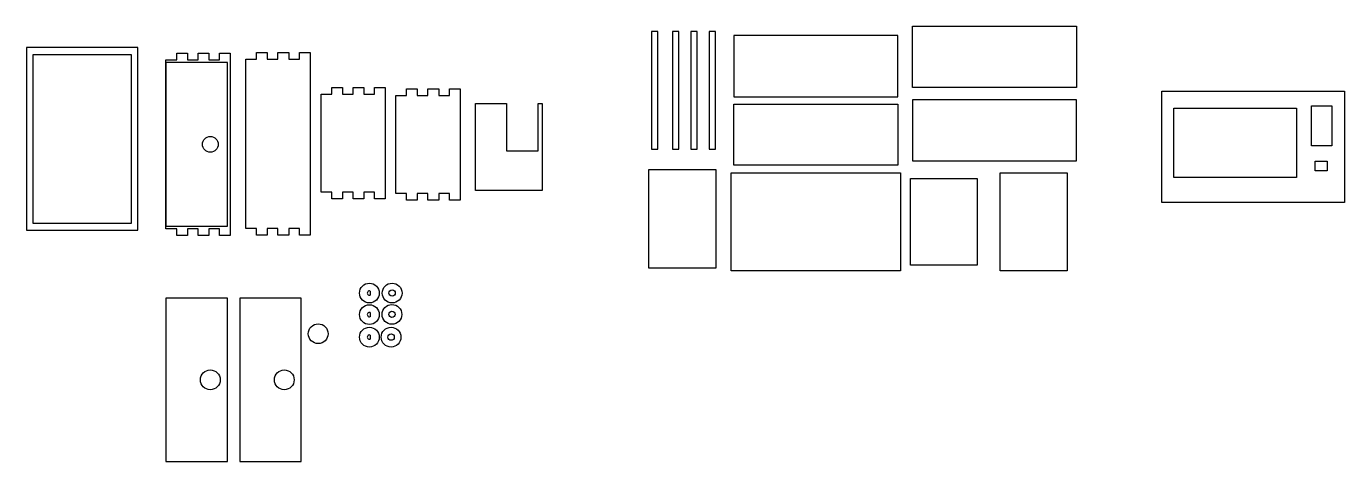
# Model space of a CAD drawing. Header units: millimetres. Extents: x -948 to 717, y -599 to -49.
import ezdxf

# ---------------------------------------------------------------- set-up
doc = ezdxf.new("R2010")
doc.units = ezdxf.units.MM
doc.header["$MEASUREMENT"] = 0

msp = doc.modelspace()

# ---------------------------------------------------------------- linework, layer by layer
at = {"linetype": 'Continuous'}
for p, q in [((-513.5, -383.4), (-513.5, -388.4)), ((-513.5, -410.7), (-513.5, -415.8)), ((-513.5, -439.2), (-513.5, -444.2))]:
    msp.add_line(p, q, dxfattribs=at)
for points in [[(378.6, -48.5), (378.6, -126), (171.6, -126), (171.6, -48.5)], [(-150.2, -203.9), (-150.2, -54.9), (-158.2, -54.9), (-158.2, -203.9)], [(-123.7, -203.9), (-123.7, -54.9), (-131.7, -54.9), (-131.7, -203.9)], [(-100.7, -203.9), (-100.7, -54.9), (-108.7, -54.9), (-108.7, -203.9)], [(-77.2, -203.9), (-77.2, -54.9), (-85.2, -54.9), (-85.2, -203.9)], [(-54.2, -60.3), (-54.2, -137.8), (152.8, -137.8), (152.8, -60.3)], [(-807, -306.5), (-807, -75.5), (-948, -75.5), (-948, -306.5)], [(-758.1, -313.3), (-758.1, -304.8), (-771.6, -304.8), (-771.6, -90.8), (-758.1, -90.8), (-758.1, -82.3), (-744.6, -82.3), (-744.6, -90.8), (-731.1, -90.8), (-731.1, -82.3), (-717.6, -82.3), (-717.6, -90.8), (-704.1, -90.8), (-704.1, -82.3), (-690.6, -82.3), (-690.6, -313.3), (-704.1, -313.3), (-704.1, -304.8), (-717.6, -304.8), (-717.6, -313.3), (-731.1, -313.3), (-731.1, -304.8), (-744.6, -304.8), (-744.6, -313.3)], [(-643.6, -304.1), (-643.6, -312.6), (-657.1, -312.6), (-657.1, -304.1), (-670.6, -304.1), (-670.6, -90.1), (-657.1, -90.1), (-657.1, -81.6), (-643.6, -81.6), (-643.6, -90.1), (-630.1, -90.1), (-630.1, -81.6), (-616.6, -81.6), (-616.6, -90.1), (-603.1, -90.1), (-603.1, -81.6), (-589.6, -81.6), (-589.6, -312.6), (-603.1, -312.6), (-603.1, -304.1), (-616.6, -304.1), (-616.6, -312.6), (-630.1, -312.6), (-630.1, -304.1)], [(-939.5, -84), (-815.5, -84), (-815.5, -298), (-939.5, -298)], [(-694.1, -94.3), (-771.6, -94.3), (-771.6, -301.3), (-694.1, -301.3)], [(-508.1, -266.9), (-508.1, -258.4), (-521.6, -258.4), (-521.6, -266.9), (-535.1, -266.9), (-535.1, -258.4), (-548.6, -258.4), (-548.6, -266.9), (-562.1, -266.9), (-562.1, -258.4), (-575.6, -258.4), (-575.6, -134.4), (-562.1, -134.4), (-562.1, -125.9), (-548.6, -125.9), (-548.6, -134.4), (-535.1, -134.4), (-535.1, -125.9), (-521.6, -125.9), (-521.6, -134.4), (-508.1, -134.4), (-508.1, -125.9), (-494.6, -125.9), (-494.6, -266.9)], [(-467.6, -268.4), (-467.6, -259.9), (-481.1, -259.9), (-481.1, -135.9), (-467.6, -135.9), (-467.6, -127.4), (-454.1, -127.4), (-454.1, -135.9), (-440.6, -135.9), (-440.6, -127.4), (-427.1, -127.4), (-427.1, -135.9), (-413.6, -135.9), (-413.6, -127.4), (-400.1, -127.4), (-400.1, -268.4), (-413.6, -268.4), (-413.6, -259.9), (-427.1, -259.9), (-427.1, -268.4), (-440.6, -268.4), (-440.6, -259.9), (-454.1, -259.9), (-454.1, -268.4)], [(486.5, -271.4), (486.5, -130.4), (717.5, -130.4), (717.5, -271.4)], [(-341.2, -146.2), (-341.2, -206.2), (-301.2, -206.2), (-301.2, -146.2), (-296.2, -146.2), (-296.2, -256.2), (-380.7, -256.2), (-380.7, -146.2)], [(152.8, -146.8), (152.8, -224.3), (-54.2, -224.3), (-54.2, -146.8)], [(171.6, -141.3), (171.6, -218.8), (378.6, -218.8), (378.6, -141.3)], [(701.5, -148.9), (701.5, -199.8), (675.7, -199.8), (675.7, -148.9)], [(656.5, -151.9), (656.5, -239.9), (501.5, -239.9), (501.5, -151.9)], [(-161.9, -353.9), (-76.4, -353.9), (-76.4, -229.9), (-161.9, -229.9)], [(695.6, -219.2), (695.6, -231.5), (680.4, -231.5), (680.4, -219.2)], [(-57.7, -357.8), (-57.7, -233.8), (156.3, -233.8), (156.3, -357.8)], [(168.8, -350.8), (168.8, -240.8), (253.3, -240.8), (253.3, -350.8)], [(282.3, -233.8), (366.8, -233.8), (366.8, -357.8), (282.3, -357.8)], [(-694.1, -392.2), (-771.6, -392.2), (-771.6, -599.2), (-694.1, -599.2)], [(-600.7, -392.2), (-678.2, -392.2), (-678.2, -599.2), (-600.7, -599.2)]]:
    msp.add_lwpolyline(points, close=True)
for centre, radius in [((-715.6, -197.8), 10), ((-514.6, -385.9), 12.5), ((-485.9, -385.9), 12.5), ((-485.9, -385.9), 4), ((-514.6, -413.2), 12.5), ((-486.1, -412.9), 12.5), ((-486.1, -412.9), 4), ((-579.3, -437.4), 12.5), ((-514.6, -441.7), 12.5), ((-487.2, -441.7), 12.5), ((-487.2, -441.7), 4), ((-715.6, -495.7), 12.5), ((-622.2, -495.7), 12.5)]:
    msp.add_circle(centre, radius, dxfattribs=at)
for centre in [(-514.6, -385.9), (-514.6, -413.2), (-514.6, -441.7)]:
    msp.add_arc(centre, 2.75, 66.4218, 293.5782, dxfattribs=at)

doc.saveas('drawing.dxf')
